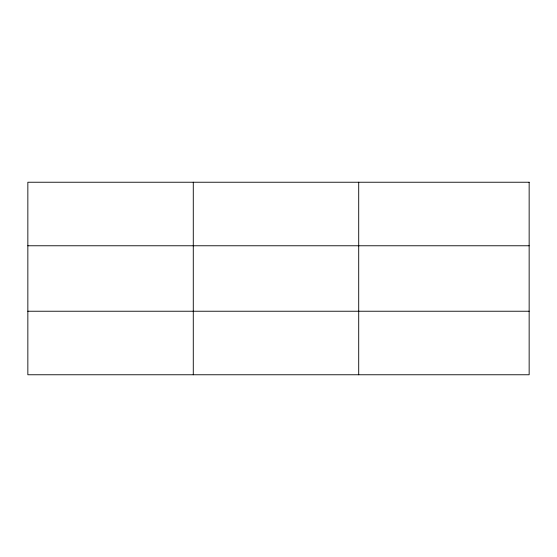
<?xml version="1.0" encoding="UTF-8"?>
<svg xmlns="http://www.w3.org/2000/svg" width="557" height="557" viewBox="0 0 557 557"><rect width="100%" height="100%" fill="white"/><g stroke="black" fill="none" stroke-linecap="round" stroke-linejoin="round"><path stroke-width="0.84" d="M27.85 245.769L529.15 245.769M27.85 311.231L529.15 311.231M358.708 182.236L358.708 374.764M193.279 182.236L193.279 374.764M529.15 182.236L529.15 374.764L27.85 374.764L27.85 182.236L529.15 182.236"/></g></svg>
